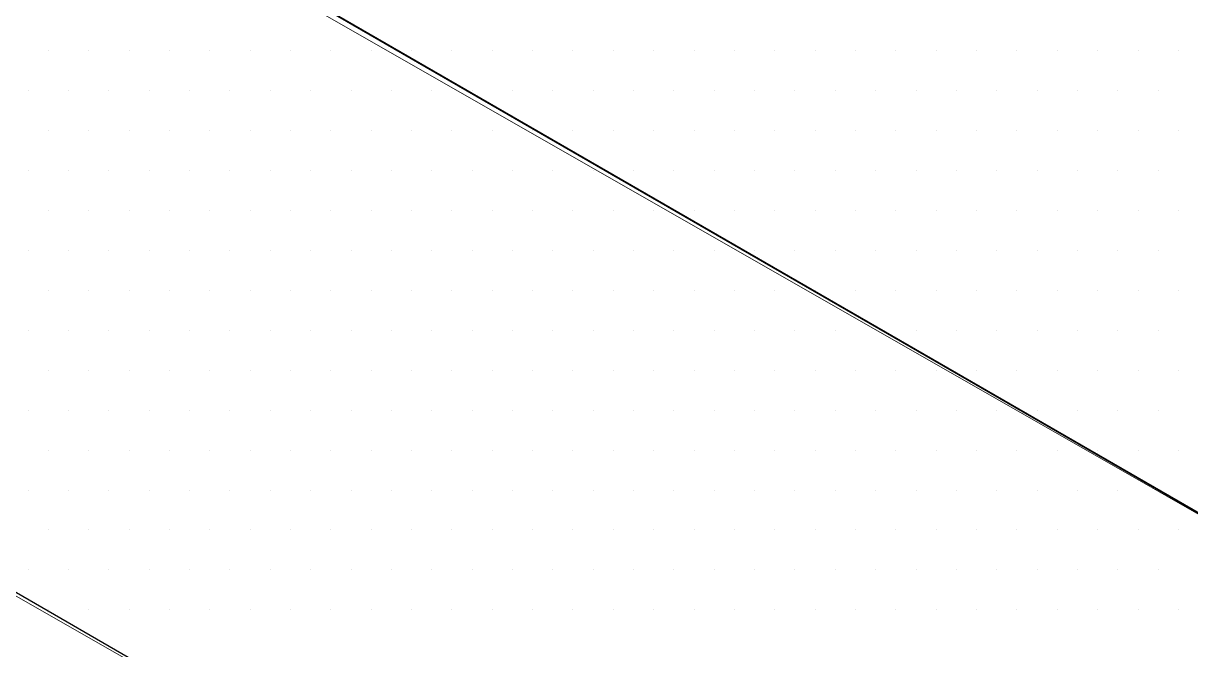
# Model space of a CAD drawing. Header units: inches. Extents: x -17.6 to 82.3, y -15.1 to 23.2.
# Drawn here: x 1.107 to 1.652, y 10.208 to 10.5 of the extents above; entities that cross this region are included whole.
import ezdxf

# ---------------------------------------------------------------- set-up
doc = ezdxf.new("R2010")
doc.units = ezdxf.units.IN
doc.header["$MEASUREMENT"] = 0
for name, color, linetype, lineweight in [('.ATI-HATCH', 7, 'Continuous', 0), ('G-ANNO-TTLB', 7, 'Continuous', 0), ('TYVEK', 7, 'Continuous', 0)]:
    doc.layers.add(name, color=color, linetype=linetype, lineweight=lineweight)

# ---------------------------------------------------------------- blocks, each defined once
blk = doc.blocks.new('Block_359')
at = {"layer": '.ATI-HATCH'}
for points, knots in [([(-0.38694, 11.43875), (-0.38694, 11.43875), (-0.38847, 11.43958), (-0.38847, 11.43958), (-0.38847, 11.43958), (-0.38694, 11.44042), (-0.38694, 11.44042), (-0.38694, 11.44042), (-0.38694, 11.83125), (-0.38694, 11.83125), (-0.38694, 11.83125), (-0.38764, 11.83097), (-0.38764, 11.83097), (-0.38764, 11.83097), (-0.38764, 11.83167), (-0.38764, 11.83167), (-0.38764, 11.83167), (-0.59625, 11.95083), (-0.59625, 11.95083), (-0.59625, 11.95083), (-0.59625, 11.34875), (-0.59625, 11.34875), (-0.59625, 11.34875), (-0.47069, 11.13361), (-0.47069, 11.13361), (-0.47069, 11.13361), (2.17, 9.62333), (2.17, 9.62333), (2.17, 9.62333), (2.54681, 9.83847), (2.54681, 9.83847), (2.54681, 9.83847), (2.54681, 10.29986), (2.54681, 10.29986), (2.54681, 10.29986), (2.30764, 10.43653), (2.30764, 10.43653), (2.30764, 10.43653), (2.30764, 10.22667), (2.30764, 10.22667), (2.30764, 10.22667), (2.30778, 9.89847), (2.30778, 9.89847), (2.30778, 9.89847), (-0.38694, 11.43875), (-0.38694, 11.43875)], [0, 0, 0, 0, 1, 1, 1, 2, 2, 2, 3, 3, 3, 4, 4, 4, 5, 5, 5, 6, 6, 6, 7, 7, 7, 8, 8, 8, 9, 9, 9, 10, 10, 10, 11, 11, 11, 12, 12, 12, 13, 13, 13, 14, 14, 14, 15, 15, 15, 15]), ([(2.30764, 10.22667), (2.30764, 10.22667), (-0.10097, 11.60208), (-0.10097, 11.60208), (-0.10097, 11.60208), (-0.38694, 11.44042), (-0.38694, 11.44042), (-0.38694, 11.44042), (-0.38694, 11.43875), (-0.38694, 11.43875), (-0.38694, 11.43875), (2.30778, 9.89847), (2.30778, 9.89847), (2.30778, 9.89847), (2.30764, 10.22667), (2.30764, 10.22667)], [0, 0, 0, 0, 1, 1, 1, 2, 2, 2, 3, 3, 3, 4, 4, 4, 5, 5, 5, 5])]:
    blk.add_open_spline(points, degree=3, knots=knots, dxfattribs=at)
at = {"layer": '.ATI-HATCH', "color": 8, "lineweight": 0, "true_color": 0x808080}
for points in [[(1.11872, 10.48768), (1.11872, 10.48768), (1.11872, 10.48768), (1.11872, 10.48768)], [(1.13756, 10.48768), (1.13756, 10.48768), (1.13756, 10.48768), (1.13756, 10.48768)], [(1.15639, 10.48768), (1.15639, 10.48768), (1.15639, 10.48768), (1.15639, 10.48768)], [(1.17522, 10.48768), (1.17522, 10.48768), (1.17522, 10.48768), (1.17522, 10.48768)], [(1.19406, 10.48768), (1.19406, 10.48768), (1.19406, 10.48768), (1.19406, 10.48768)], [(1.21289, 10.48768), (1.21289, 10.48768), (1.21289, 10.48768), (1.21289, 10.48768)], [(1.23172, 10.48768), (1.23172, 10.48768), (1.23172, 10.48768), (1.23172, 10.48768)], [(1.25055, 10.48768), (1.25055, 10.48768), (1.25055, 10.48768), (1.25055, 10.48768)], [(1.26939, 10.48768), (1.26939, 10.48768), (1.26939, 10.48768), (1.26939, 10.48768)], [(1.28822, 10.48768), (1.28822, 10.48768), (1.28822, 10.48768), (1.28822, 10.48768)], [(1.30705, 10.48768), (1.30705, 10.48768), (1.30705, 10.48768), (1.30705, 10.48768)], [(1.32589, 10.48768), (1.32589, 10.48768), (1.32589, 10.48768), (1.32589, 10.48768)], [(1.34472, 10.48768), (1.34472, 10.48768), (1.34472, 10.48768), (1.34472, 10.48768)], [(1.36355, 10.48768), (1.36355, 10.48768), (1.36355, 10.48768), (1.36355, 10.48768)], [(1.38238, 10.48768), (1.38238, 10.48768), (1.38238, 10.48768), (1.38238, 10.48768)], [(1.40122, 10.48768), (1.40122, 10.48768), (1.40122, 10.48768), (1.40122, 10.48768)], [(1.42005, 10.48768), (1.42005, 10.48768), (1.42005, 10.48768), (1.42005, 10.48768)], [(1.43888, 10.48768), (1.43888, 10.48768), (1.43888, 10.48768), (1.43888, 10.48768)], [(1.45772, 10.48768), (1.45772, 10.48768), (1.45772, 10.48768), (1.45772, 10.48768)], [(1.47655, 10.48768), (1.47655, 10.48768), (1.47655, 10.48768), (1.47655, 10.48768)], [(1.49538, 10.48768), (1.49538, 10.48768), (1.49538, 10.48768), (1.49538, 10.48768)], [(1.51422, 10.48768), (1.51422, 10.48768), (1.51422, 10.48768), (1.51422, 10.48768)], [(1.53305, 10.48768), (1.53305, 10.48768), (1.53305, 10.48768), (1.53305, 10.48768)], [(1.55188, 10.48768), (1.55188, 10.48768), (1.55188, 10.48768), (1.55188, 10.48768)], [(1.57071, 10.48768), (1.57071, 10.48768), (1.57071, 10.48768), (1.57071, 10.48768)], [(1.58955, 10.48768), (1.58955, 10.48768), (1.58955, 10.48768), (1.58955, 10.48768)], [(1.60838, 10.48768), (1.60838, 10.48768), (1.60838, 10.48768), (1.60838, 10.48768)], [(1.62721, 10.48768), (1.62721, 10.48768), (1.62721, 10.48768), (1.62721, 10.48768)], [(1.64605, 10.48768), (1.64605, 10.48768), (1.64605, 10.48768), (1.64605, 10.48768)], [(1.10931, 10.46904), (1.10931, 10.46904), (1.10931, 10.46904), (1.10931, 10.46904)], [(1.12814, 10.46904), (1.12814, 10.46904), (1.12814, 10.46904), (1.12814, 10.46904)], [(1.14697, 10.46904), (1.14697, 10.46904), (1.14697, 10.46904), (1.14697, 10.46904)], [(1.16581, 10.46904), (1.16581, 10.46904), (1.16581, 10.46904), (1.16581, 10.46904)], [(1.18464, 10.46904), (1.18464, 10.46904), (1.18464, 10.46904), (1.18464, 10.46904)], [(1.20347, 10.46904), (1.20347, 10.46904), (1.20347, 10.46904), (1.20347, 10.46904)], [(1.2223, 10.46904), (1.2223, 10.46904), (1.2223, 10.46904), (1.2223, 10.46904)], [(1.24114, 10.46904), (1.24114, 10.46904), (1.24114, 10.46904), (1.24114, 10.46904)], [(1.25997, 10.46904), (1.25997, 10.46904), (1.25997, 10.46904), (1.25997, 10.46904)], [(1.2788, 10.46904), (1.2788, 10.46904), (1.2788, 10.46904), (1.2788, 10.46904)], [(1.29764, 10.46904), (1.29764, 10.46904), (1.29764, 10.46904), (1.29764, 10.46904)], [(1.31647, 10.46904), (1.31647, 10.46904), (1.31647, 10.46904), (1.31647, 10.46904)], [(1.3353, 10.46904), (1.3353, 10.46904), (1.3353, 10.46904), (1.3353, 10.46904)], [(1.35414, 10.46904), (1.35414, 10.46904), (1.35414, 10.46904), (1.35414, 10.46904)], [(1.37297, 10.46904), (1.37297, 10.46904), (1.37297, 10.46904), (1.37297, 10.46904)], [(1.3918, 10.46904), (1.3918, 10.46904), (1.3918, 10.46904), (1.3918, 10.46904)], [(1.41063, 10.46904), (1.41063, 10.46904), (1.41063, 10.46904), (1.41063, 10.46904)], [(1.42947, 10.46904), (1.42947, 10.46904), (1.42947, 10.46904), (1.42947, 10.46904)], [(1.4483, 10.46904), (1.4483, 10.46904), (1.4483, 10.46904), (1.4483, 10.46904)], [(1.46713, 10.46904), (1.46713, 10.46904), (1.46713, 10.46904), (1.46713, 10.46904)], [(1.48597, 10.46904), (1.48597, 10.46904), (1.48597, 10.46904), (1.48597, 10.46904)], [(1.5048, 10.46904), (1.5048, 10.46904), (1.5048, 10.46904), (1.5048, 10.46904)], [(1.52363, 10.46904), (1.52363, 10.46904), (1.52363, 10.46904), (1.52363, 10.46904)], [(1.54246, 10.46904), (1.54246, 10.46904), (1.54246, 10.46904), (1.54246, 10.46904)], [(1.5613, 10.46904), (1.5613, 10.46904), (1.5613, 10.46904), (1.5613, 10.46904)], [(1.58013, 10.46904), (1.58013, 10.46904), (1.58013, 10.46904), (1.58013, 10.46904)], [(1.59896, 10.46904), (1.59896, 10.46904), (1.59896, 10.46904), (1.59896, 10.46904)], [(1.6178, 10.46904), (1.6178, 10.46904), (1.6178, 10.46904), (1.6178, 10.46904)], [(1.63663, 10.46904), (1.63663, 10.46904), (1.63663, 10.46904), (1.63663, 10.46904)], [(1.11872, 10.45041), (1.11872, 10.45041), (1.11872, 10.45041), (1.11872, 10.45041)], [(1.13756, 10.45041), (1.13756, 10.45041), (1.13756, 10.45041), (1.13756, 10.45041)], [(1.15639, 10.45041), (1.15639, 10.45041), (1.15639, 10.45041), (1.15639, 10.45041)], [(1.17522, 10.45041), (1.17522, 10.45041), (1.17522, 10.45041), (1.17522, 10.45041)], [(1.19406, 10.45041), (1.19406, 10.45041), (1.19406, 10.45041), (1.19406, 10.45041)], [(1.21289, 10.45041), (1.21289, 10.45041), (1.21289, 10.45041), (1.21289, 10.45041)], [(1.23172, 10.45041), (1.23172, 10.45041), (1.23172, 10.45041), (1.23172, 10.45041)], [(1.25055, 10.45041), (1.25055, 10.45041), (1.25055, 10.45041), (1.25055, 10.45041)], [(1.26939, 10.45041), (1.26939, 10.45041), (1.26939, 10.45041), (1.26939, 10.45041)], [(1.28822, 10.45041), (1.28822, 10.45041), (1.28822, 10.45041), (1.28822, 10.45041)], [(1.30705, 10.45041), (1.30705, 10.45041), (1.30705, 10.45041), (1.30705, 10.45041)], [(1.32589, 10.45041), (1.32589, 10.45041), (1.32589, 10.45041), (1.32589, 10.45041)], [(1.34472, 10.45041), (1.34472, 10.45041), (1.34472, 10.45041), (1.34472, 10.45041)], [(1.36355, 10.45041), (1.36355, 10.45041), (1.36355, 10.45041), (1.36355, 10.45041)], [(1.38238, 10.45041), (1.38238, 10.45041), (1.38238, 10.45041), (1.38238, 10.45041)], [(1.40122, 10.45041), (1.40122, 10.45041), (1.40122, 10.45041), (1.40122, 10.45041)], [(1.42005, 10.45041), (1.42005, 10.45041), (1.42005, 10.45041), (1.42005, 10.45041)], [(1.43888, 10.45041), (1.43888, 10.45041), (1.43888, 10.45041), (1.43888, 10.45041)], [(1.45772, 10.45041), (1.45772, 10.45041), (1.45772, 10.45041), (1.45772, 10.45041)], [(1.47655, 10.45041), (1.47655, 10.45041), (1.47655, 10.45041), (1.47655, 10.45041)], [(1.49538, 10.45041), (1.49538, 10.45041), (1.49538, 10.45041), (1.49538, 10.45041)], [(1.51422, 10.45041), (1.51422, 10.45041), (1.51422, 10.45041), (1.51422, 10.45041)], [(1.53305, 10.45041), (1.53305, 10.45041), (1.53305, 10.45041), (1.53305, 10.45041)], [(1.55188, 10.45041), (1.55188, 10.45041), (1.55188, 10.45041), (1.55188, 10.45041)], [(1.57071, 10.45041), (1.57071, 10.45041), (1.57071, 10.45041), (1.57071, 10.45041)], [(1.58955, 10.45041), (1.58955, 10.45041), (1.58955, 10.45041), (1.58955, 10.45041)], [(1.60838, 10.45041), (1.60838, 10.45041), (1.60838, 10.45041), (1.60838, 10.45041)], [(1.62721, 10.45041), (1.62721, 10.45041), (1.62721, 10.45041), (1.62721, 10.45041)], [(1.64605, 10.45041), (1.64605, 10.45041), (1.64605, 10.45041), (1.64605, 10.45041)], [(1.10931, 10.43177), (1.10931, 10.43177), (1.10931, 10.43177), (1.10931, 10.43177)], [(1.12814, 10.43177), (1.12814, 10.43177), (1.12814, 10.43177), (1.12814, 10.43177)], [(1.14697, 10.43177), (1.14697, 10.43177), (1.14697, 10.43177), (1.14697, 10.43177)], [(1.16581, 10.43177), (1.16581, 10.43177), (1.16581, 10.43177), (1.16581, 10.43177)], [(1.18464, 10.43177), (1.18464, 10.43177), (1.18464, 10.43177), (1.18464, 10.43177)], [(1.20347, 10.43177), (1.20347, 10.43177), (1.20347, 10.43177), (1.20347, 10.43177)], [(1.2223, 10.43177), (1.2223, 10.43177), (1.2223, 10.43177), (1.2223, 10.43177)], [(1.24114, 10.43177), (1.24114, 10.43177), (1.24114, 10.43177), (1.24114, 10.43177)], [(1.25997, 10.43177), (1.25997, 10.43177), (1.25997, 10.43177), (1.25997, 10.43177)], [(1.2788, 10.43177), (1.2788, 10.43177), (1.2788, 10.43177), (1.2788, 10.43177)], [(1.29764, 10.43177), (1.29764, 10.43177), (1.29764, 10.43177), (1.29764, 10.43177)], [(1.31647, 10.43177), (1.31647, 10.43177), (1.31647, 10.43177), (1.31647, 10.43177)], [(1.3353, 10.43177), (1.3353, 10.43177), (1.3353, 10.43177), (1.3353, 10.43177)], [(1.35414, 10.43177), (1.35414, 10.43177), (1.35414, 10.43177), (1.35414, 10.43177)], [(1.37297, 10.43177), (1.37297, 10.43177), (1.37297, 10.43177), (1.37297, 10.43177)], [(1.3918, 10.43177), (1.3918, 10.43177), (1.3918, 10.43177), (1.3918, 10.43177)], [(1.41063, 10.43177), (1.41063, 10.43177), (1.41063, 10.43177), (1.41063, 10.43177)], [(1.42947, 10.43177), (1.42947, 10.43177), (1.42947, 10.43177), (1.42947, 10.43177)], [(1.4483, 10.43177), (1.4483, 10.43177), (1.4483, 10.43177), (1.4483, 10.43177)], [(1.46713, 10.43177), (1.46713, 10.43177), (1.46713, 10.43177), (1.46713, 10.43177)], [(1.48597, 10.43177), (1.48597, 10.43177), (1.48597, 10.43177), (1.48597, 10.43177)], [(1.5048, 10.43177), (1.5048, 10.43177), (1.5048, 10.43177), (1.5048, 10.43177)], [(1.52363, 10.43177), (1.52363, 10.43177), (1.52363, 10.43177), (1.52363, 10.43177)], [(1.54246, 10.43177), (1.54246, 10.43177), (1.54246, 10.43177), (1.54246, 10.43177)], [(1.5613, 10.43177), (1.5613, 10.43177), (1.5613, 10.43177), (1.5613, 10.43177)], [(1.58013, 10.43177), (1.58013, 10.43177), (1.58013, 10.43177), (1.58013, 10.43177)], [(1.59896, 10.43177), (1.59896, 10.43177), (1.59896, 10.43177), (1.59896, 10.43177)], [(1.6178, 10.43177), (1.6178, 10.43177), (1.6178, 10.43177), (1.6178, 10.43177)], [(1.63663, 10.43177), (1.63663, 10.43177), (1.63663, 10.43177), (1.63663, 10.43177)], [(1.11872, 10.41313), (1.11872, 10.41313), (1.11872, 10.41313), (1.11872, 10.41313)], [(1.13756, 10.41313), (1.13756, 10.41313), (1.13756, 10.41313), (1.13756, 10.41313)], [(1.15639, 10.41313), (1.15639, 10.41313), (1.15639, 10.41313), (1.15639, 10.41313)], [(1.17522, 10.41313), (1.17522, 10.41313), (1.17522, 10.41313), (1.17522, 10.41313)], [(1.19406, 10.41313), (1.19406, 10.41313), (1.19406, 10.41313), (1.19406, 10.41313)], [(1.21289, 10.41313), (1.21289, 10.41313), (1.21289, 10.41313), (1.21289, 10.41313)], [(1.23172, 10.41313), (1.23172, 10.41313), (1.23172, 10.41313), (1.23172, 10.41313)], [(1.25055, 10.41313), (1.25055, 10.41313), (1.25055, 10.41313), (1.25055, 10.41313)], [(1.26939, 10.41313), (1.26939, 10.41313), (1.26939, 10.41313), (1.26939, 10.41313)], [(1.28822, 10.41313), (1.28822, 10.41313), (1.28822, 10.41313), (1.28822, 10.41313)], [(1.30705, 10.41313), (1.30705, 10.41313), (1.30705, 10.41313), (1.30705, 10.41313)], [(1.32589, 10.41313), (1.32589, 10.41313), (1.32589, 10.41313), (1.32589, 10.41313)], [(1.34472, 10.41313), (1.34472, 10.41313), (1.34472, 10.41313), (1.34472, 10.41313)], [(1.36355, 10.41313), (1.36355, 10.41313), (1.36355, 10.41313), (1.36355, 10.41313)], [(1.38238, 10.41313), (1.38238, 10.41313), (1.38238, 10.41313), (1.38238, 10.41313)], [(1.40122, 10.41313), (1.40122, 10.41313), (1.40122, 10.41313), (1.40122, 10.41313)], [(1.42005, 10.41313), (1.42005, 10.41313), (1.42005, 10.41313), (1.42005, 10.41313)], [(1.43888, 10.41313), (1.43888, 10.41313), (1.43888, 10.41313), (1.43888, 10.41313)], [(1.45772, 10.41313), (1.45772, 10.41313), (1.45772, 10.41313), (1.45772, 10.41313)], [(1.47655, 10.41313), (1.47655, 10.41313), (1.47655, 10.41313), (1.47655, 10.41313)], [(1.49538, 10.41313), (1.49538, 10.41313), (1.49538, 10.41313), (1.49538, 10.41313)], [(1.51422, 10.41313), (1.51422, 10.41313), (1.51422, 10.41313), (1.51422, 10.41313)], [(1.53305, 10.41313), (1.53305, 10.41313), (1.53305, 10.41313), (1.53305, 10.41313)], [(1.55188, 10.41313), (1.55188, 10.41313), (1.55188, 10.41313), (1.55188, 10.41313)], [(1.57071, 10.41313), (1.57071, 10.41313), (1.57071, 10.41313), (1.57071, 10.41313)], [(1.58955, 10.41313), (1.58955, 10.41313), (1.58955, 10.41313), (1.58955, 10.41313)], [(1.60838, 10.41313), (1.60838, 10.41313), (1.60838, 10.41313), (1.60838, 10.41313)], [(1.62721, 10.41313), (1.62721, 10.41313), (1.62721, 10.41313), (1.62721, 10.41313)], [(1.64605, 10.41313), (1.64605, 10.41313), (1.64605, 10.41313), (1.64605, 10.41313)], [(1.10931, 10.39449), (1.10931, 10.39449), (1.10931, 10.39449), (1.10931, 10.39449)], [(1.12814, 10.39449), (1.12814, 10.39449), (1.12814, 10.39449), (1.12814, 10.39449)], [(1.14697, 10.39449), (1.14697, 10.39449), (1.14697, 10.39449), (1.14697, 10.39449)], [(1.16581, 10.39449), (1.16581, 10.39449), (1.16581, 10.39449), (1.16581, 10.39449)], [(1.18464, 10.39449), (1.18464, 10.39449), (1.18464, 10.39449), (1.18464, 10.39449)], [(1.20347, 10.39449), (1.20347, 10.39449), (1.20347, 10.39449), (1.20347, 10.39449)], [(1.2223, 10.39449), (1.2223, 10.39449), (1.2223, 10.39449), (1.2223, 10.39449)], [(1.24114, 10.39449), (1.24114, 10.39449), (1.24114, 10.39449), (1.24114, 10.39449)], [(1.25997, 10.39449), (1.25997, 10.39449), (1.25997, 10.39449), (1.25997, 10.39449)], [(1.2788, 10.39449), (1.2788, 10.39449), (1.2788, 10.39449), (1.2788, 10.39449)], [(1.29764, 10.39449), (1.29764, 10.39449), (1.29764, 10.39449), (1.29764, 10.39449)], [(1.31647, 10.39449), (1.31647, 10.39449), (1.31647, 10.39449), (1.31647, 10.39449)], [(1.3353, 10.39449), (1.3353, 10.39449), (1.3353, 10.39449), (1.3353, 10.39449)], [(1.35414, 10.39449), (1.35414, 10.39449), (1.35414, 10.39449), (1.35414, 10.39449)], [(1.37297, 10.39449), (1.37297, 10.39449), (1.37297, 10.39449), (1.37297, 10.39449)], [(1.3918, 10.39449), (1.3918, 10.39449), (1.3918, 10.39449), (1.3918, 10.39449)], [(1.41063, 10.39449), (1.41063, 10.39449), (1.41063, 10.39449), (1.41063, 10.39449)], [(1.42947, 10.39449), (1.42947, 10.39449), (1.42947, 10.39449), (1.42947, 10.39449)], [(1.4483, 10.39449), (1.4483, 10.39449), (1.4483, 10.39449), (1.4483, 10.39449)], [(1.46713, 10.39449), (1.46713, 10.39449), (1.46713, 10.39449), (1.46713, 10.39449)], [(1.48597, 10.39449), (1.48597, 10.39449), (1.48597, 10.39449), (1.48597, 10.39449)], [(1.5048, 10.39449), (1.5048, 10.39449), (1.5048, 10.39449), (1.5048, 10.39449)], [(1.52363, 10.39449), (1.52363, 10.39449), (1.52363, 10.39449), (1.52363, 10.39449)], [(1.54246, 10.39449), (1.54246, 10.39449), (1.54246, 10.39449), (1.54246, 10.39449)], [(1.5613, 10.39449), (1.5613, 10.39449), (1.5613, 10.39449), (1.5613, 10.39449)], [(1.58013, 10.39449), (1.58013, 10.39449), (1.58013, 10.39449), (1.58013, 10.39449)], [(1.59896, 10.39449), (1.59896, 10.39449), (1.59896, 10.39449), (1.59896, 10.39449)], [(1.6178, 10.39449), (1.6178, 10.39449), (1.6178, 10.39449), (1.6178, 10.39449)], [(1.63663, 10.39449), (1.63663, 10.39449), (1.63663, 10.39449), (1.63663, 10.39449)], [(1.11872, 10.37586), (1.11872, 10.37586), (1.11872, 10.37586), (1.11872, 10.37586)], [(1.13756, 10.37586), (1.13756, 10.37586), (1.13756, 10.37586), (1.13756, 10.37586)], [(1.15639, 10.37586), (1.15639, 10.37586), (1.15639, 10.37586), (1.15639, 10.37586)], [(1.17522, 10.37586), (1.17522, 10.37586), (1.17522, 10.37586), (1.17522, 10.37586)], [(1.19406, 10.37586), (1.19406, 10.37586), (1.19406, 10.37586), (1.19406, 10.37586)], [(1.21289, 10.37586), (1.21289, 10.37586), (1.21289, 10.37586), (1.21289, 10.37586)], [(1.23172, 10.37586), (1.23172, 10.37586), (1.23172, 10.37586), (1.23172, 10.37586)], [(1.25055, 10.37586), (1.25055, 10.37586), (1.25055, 10.37586), (1.25055, 10.37586)], [(1.26939, 10.37586), (1.26939, 10.37586), (1.26939, 10.37586), (1.26939, 10.37586)], [(1.28822, 10.37586), (1.28822, 10.37586), (1.28822, 10.37586), (1.28822, 10.37586)], [(1.30705, 10.37586), (1.30705, 10.37586), (1.30705, 10.37586), (1.30705, 10.37586)], [(1.32589, 10.37586), (1.32589, 10.37586), (1.32589, 10.37586), (1.32589, 10.37586)], [(1.34472, 10.37586), (1.34472, 10.37586), (1.34472, 10.37586), (1.34472, 10.37586)], [(1.36355, 10.37586), (1.36355, 10.37586), (1.36355, 10.37586), (1.36355, 10.37586)], [(1.38238, 10.37586), (1.38238, 10.37586), (1.38238, 10.37586), (1.38238, 10.37586)], [(1.40122, 10.37586), (1.40122, 10.37586), (1.40122, 10.37586), (1.40122, 10.37586)], [(1.42005, 10.37586), (1.42005, 10.37586), (1.42005, 10.37586), (1.42005, 10.37586)], [(1.43888, 10.37586), (1.43888, 10.37586), (1.43888, 10.37586), (1.43888, 10.37586)], [(1.45772, 10.37586), (1.45772, 10.37586), (1.45772, 10.37586), (1.45772, 10.37586)], [(1.47655, 10.37586), (1.47655, 10.37586), (1.47655, 10.37586), (1.47655, 10.37586)], [(1.49538, 10.37586), (1.49538, 10.37586), (1.49538, 10.37586), (1.49538, 10.37586)], [(1.51422, 10.37586), (1.51422, 10.37586), (1.51422, 10.37586), (1.51422, 10.37586)], [(1.53305, 10.37586), (1.53305, 10.37586), (1.53305, 10.37586), (1.53305, 10.37586)], [(1.55188, 10.37586), (1.55188, 10.37586), (1.55188, 10.37586), (1.55188, 10.37586)], [(1.57071, 10.37586), (1.57071, 10.37586), (1.57071, 10.37586), (1.57071, 10.37586)], [(1.58955, 10.37586), (1.58955, 10.37586), (1.58955, 10.37586), (1.58955, 10.37586)], [(1.60838, 10.37586), (1.60838, 10.37586), (1.60838, 10.37586), (1.60838, 10.37586)], [(1.62721, 10.37586), (1.62721, 10.37586), (1.62721, 10.37586), (1.62721, 10.37586)], [(1.64605, 10.37586), (1.64605, 10.37586), (1.64605, 10.37586), (1.64605, 10.37586)], [(1.10931, 10.35722), (1.10931, 10.35722), (1.10931, 10.35722), (1.10931, 10.35722)], [(1.12814, 10.35722), (1.12814, 10.35722), (1.12814, 10.35722), (1.12814, 10.35722)], [(1.14697, 10.35722), (1.14697, 10.35722), (1.14697, 10.35722), (1.14697, 10.35722)], [(1.16581, 10.35722), (1.16581, 10.35722), (1.16581, 10.35722), (1.16581, 10.35722)], [(1.18464, 10.35722), (1.18464, 10.35722), (1.18464, 10.35722), (1.18464, 10.35722)], [(1.20347, 10.35722), (1.20347, 10.35722), (1.20347, 10.35722), (1.20347, 10.35722)], [(1.2223, 10.35722), (1.2223, 10.35722), (1.2223, 10.35722), (1.2223, 10.35722)], [(1.24114, 10.35722), (1.24114, 10.35722), (1.24114, 10.35722), (1.24114, 10.35722)], [(1.25997, 10.35722), (1.25997, 10.35722), (1.25997, 10.35722), (1.25997, 10.35722)], [(1.2788, 10.35722), (1.2788, 10.35722), (1.2788, 10.35722), (1.2788, 10.35722)], [(1.29764, 10.35722), (1.29764, 10.35722), (1.29764, 10.35722), (1.29764, 10.35722)], [(1.31647, 10.35722), (1.31647, 10.35722), (1.31647, 10.35722), (1.31647, 10.35722)], [(1.3353, 10.35722), (1.3353, 10.35722), (1.3353, 10.35722), (1.3353, 10.35722)], [(1.35414, 10.35722), (1.35414, 10.35722), (1.35414, 10.35722), (1.35414, 10.35722)], [(1.37297, 10.35722), (1.37297, 10.35722), (1.37297, 10.35722), (1.37297, 10.35722)], [(1.3918, 10.35722), (1.3918, 10.35722), (1.3918, 10.35722), (1.3918, 10.35722)], [(1.41063, 10.35722), (1.41063, 10.35722), (1.41063, 10.35722), (1.41063, 10.35722)], [(1.42947, 10.35722), (1.42947, 10.35722), (1.42947, 10.35722), (1.42947, 10.35722)], [(1.4483, 10.35722), (1.4483, 10.35722), (1.4483, 10.35722), (1.4483, 10.35722)], [(1.46713, 10.35722), (1.46713, 10.35722), (1.46713, 10.35722), (1.46713, 10.35722)], [(1.48597, 10.35722), (1.48597, 10.35722), (1.48597, 10.35722), (1.48597, 10.35722)], [(1.5048, 10.35722), (1.5048, 10.35722), (1.5048, 10.35722), (1.5048, 10.35722)], [(1.52363, 10.35722), (1.52363, 10.35722), (1.52363, 10.35722), (1.52363, 10.35722)], [(1.54246, 10.35722), (1.54246, 10.35722), (1.54246, 10.35722), (1.54246, 10.35722)], [(1.5613, 10.35722), (1.5613, 10.35722), (1.5613, 10.35722), (1.5613, 10.35722)], [(1.58013, 10.35722), (1.58013, 10.35722), (1.58013, 10.35722), (1.58013, 10.35722)], [(1.59896, 10.35722), (1.59896, 10.35722), (1.59896, 10.35722), (1.59896, 10.35722)], [(1.6178, 10.35722), (1.6178, 10.35722), (1.6178, 10.35722), (1.6178, 10.35722)], [(1.63663, 10.35722), (1.63663, 10.35722), (1.63663, 10.35722), (1.63663, 10.35722)], [(1.11872, 10.33858), (1.11872, 10.33858), (1.11872, 10.33858), (1.11872, 10.33858)], [(1.13756, 10.33858), (1.13756, 10.33858), (1.13756, 10.33858), (1.13756, 10.33858)], [(1.15639, 10.33858), (1.15639, 10.33858), (1.15639, 10.33858), (1.15639, 10.33858)], [(1.17522, 10.33858), (1.17522, 10.33858), (1.17522, 10.33858), (1.17522, 10.33858)], [(1.19406, 10.33858), (1.19406, 10.33858), (1.19406, 10.33858), (1.19406, 10.33858)], [(1.21289, 10.33858), (1.21289, 10.33858), (1.21289, 10.33858), (1.21289, 10.33858)], [(1.23172, 10.33858), (1.23172, 10.33858), (1.23172, 10.33858), (1.23172, 10.33858)], [(1.25055, 10.33858), (1.25055, 10.33858), (1.25055, 10.33858), (1.25055, 10.33858)], [(1.26939, 10.33858), (1.26939, 10.33858), (1.26939, 10.33858), (1.26939, 10.33858)], [(1.28822, 10.33858), (1.28822, 10.33858), (1.28822, 10.33858), (1.28822, 10.33858)], [(1.30705, 10.33858), (1.30705, 10.33858), (1.30705, 10.33858), (1.30705, 10.33858)], [(1.32589, 10.33858), (1.32589, 10.33858), (1.32589, 10.33858), (1.32589, 10.33858)], [(1.34472, 10.33858), (1.34472, 10.33858), (1.34472, 10.33858), (1.34472, 10.33858)], [(1.36355, 10.33858), (1.36355, 10.33858), (1.36355, 10.33858), (1.36355, 10.33858)], [(1.38238, 10.33858), (1.38238, 10.33858), (1.38238, 10.33858), (1.38238, 10.33858)], [(1.40122, 10.33858), (1.40122, 10.33858), (1.40122, 10.33858), (1.40122, 10.33858)], [(1.42005, 10.33858), (1.42005, 10.33858), (1.42005, 10.33858), (1.42005, 10.33858)], [(1.43888, 10.33858), (1.43888, 10.33858), (1.43888, 10.33858), (1.43888, 10.33858)], [(1.45772, 10.33858), (1.45772, 10.33858), (1.45772, 10.33858), (1.45772, 10.33858)], [(1.47655, 10.33858), (1.47655, 10.33858), (1.47655, 10.33858), (1.47655, 10.33858)], [(1.49538, 10.33858), (1.49538, 10.33858), (1.49538, 10.33858), (1.49538, 10.33858)], [(1.51422, 10.33858), (1.51422, 10.33858), (1.51422, 10.33858), (1.51422, 10.33858)], [(1.53305, 10.33858), (1.53305, 10.33858), (1.53305, 10.33858), (1.53305, 10.33858)], [(1.55188, 10.33858), (1.55188, 10.33858), (1.55188, 10.33858), (1.55188, 10.33858)], [(1.57071, 10.33858), (1.57071, 10.33858), (1.57071, 10.33858), (1.57071, 10.33858)], [(1.58955, 10.33858), (1.58955, 10.33858), (1.58955, 10.33858), (1.58955, 10.33858)], [(1.60838, 10.33858), (1.60838, 10.33858), (1.60838, 10.33858), (1.60838, 10.33858)], [(1.62721, 10.33858), (1.62721, 10.33858), (1.62721, 10.33858), (1.62721, 10.33858)], [(1.64605, 10.33858), (1.64605, 10.33858), (1.64605, 10.33858), (1.64605, 10.33858)], [(1.10931, 10.31994), (1.10931, 10.31994), (1.10931, 10.31994), (1.10931, 10.31994)], [(1.12814, 10.31994), (1.12814, 10.31994), (1.12814, 10.31994), (1.12814, 10.31994)], [(1.14697, 10.31994), (1.14697, 10.31994), (1.14697, 10.31994), (1.14697, 10.31994)], [(1.16581, 10.31994), (1.16581, 10.31994), (1.16581, 10.31994), (1.16581, 10.31994)], [(1.18464, 10.31994), (1.18464, 10.31994), (1.18464, 10.31994), (1.18464, 10.31994)], [(1.20347, 10.31994), (1.20347, 10.31994), (1.20347, 10.31994), (1.20347, 10.31994)], [(1.2223, 10.31994), (1.2223, 10.31994), (1.2223, 10.31994), (1.2223, 10.31994)], [(1.24114, 10.31994), (1.24114, 10.31994), (1.24114, 10.31994), (1.24114, 10.31994)], [(1.25997, 10.31994), (1.25997, 10.31994), (1.25997, 10.31994), (1.25997, 10.31994)], [(1.2788, 10.31994), (1.2788, 10.31994), (1.2788, 10.31994), (1.2788, 10.31994)], [(1.29764, 10.31994), (1.29764, 10.31994), (1.29764, 10.31994), (1.29764, 10.31994)], [(1.31647, 10.31994), (1.31647, 10.31994), (1.31647, 10.31994), (1.31647, 10.31994)], [(1.3353, 10.31994), (1.3353, 10.31994), (1.3353, 10.31994), (1.3353, 10.31994)], [(1.35414, 10.31994), (1.35414, 10.31994), (1.35414, 10.31994), (1.35414, 10.31994)], [(1.37297, 10.31994), (1.37297, 10.31994), (1.37297, 10.31994), (1.37297, 10.31994)], [(1.3918, 10.31994), (1.3918, 10.31994), (1.3918, 10.31994), (1.3918, 10.31994)], [(1.41063, 10.31994), (1.41063, 10.31994), (1.41063, 10.31994), (1.41063, 10.31994)], [(1.42947, 10.31994), (1.42947, 10.31994), (1.42947, 10.31994), (1.42947, 10.31994)], [(1.4483, 10.31994), (1.4483, 10.31994), (1.4483, 10.31994), (1.4483, 10.31994)], [(1.46713, 10.31994), (1.46713, 10.31994), (1.46713, 10.31994), (1.46713, 10.31994)], [(1.48597, 10.31994), (1.48597, 10.31994), (1.48597, 10.31994), (1.48597, 10.31994)], [(1.5048, 10.31994), (1.5048, 10.31994), (1.5048, 10.31994), (1.5048, 10.31994)], [(1.52363, 10.31994), (1.52363, 10.31994), (1.52363, 10.31994), (1.52363, 10.31994)], [(1.54246, 10.31994), (1.54246, 10.31994), (1.54246, 10.31994), (1.54246, 10.31994)], [(1.5613, 10.31994), (1.5613, 10.31994), (1.5613, 10.31994), (1.5613, 10.31994)], [(1.58013, 10.31994), (1.58013, 10.31994), (1.58013, 10.31994), (1.58013, 10.31994)], [(1.59896, 10.31994), (1.59896, 10.31994), (1.59896, 10.31994), (1.59896, 10.31994)], [(1.6178, 10.31994), (1.6178, 10.31994), (1.6178, 10.31994), (1.6178, 10.31994)], [(1.63663, 10.31994), (1.63663, 10.31994), (1.63663, 10.31994), (1.63663, 10.31994)], [(1.11872, 10.3013), (1.11872, 10.3013), (1.11872, 10.3013), (1.11872, 10.3013)], [(1.13756, 10.3013), (1.13756, 10.3013), (1.13756, 10.3013), (1.13756, 10.3013)], [(1.15639, 10.3013), (1.15639, 10.3013), (1.15639, 10.3013), (1.15639, 10.3013)], [(1.17522, 10.3013), (1.17522, 10.3013), (1.17522, 10.3013), (1.17522, 10.3013)], [(1.19406, 10.3013), (1.19406, 10.3013), (1.19406, 10.3013), (1.19406, 10.3013)], [(1.21289, 10.3013), (1.21289, 10.3013), (1.21289, 10.3013), (1.21289, 10.3013)], [(1.23172, 10.3013), (1.23172, 10.3013), (1.23172, 10.3013), (1.23172, 10.3013)], [(1.25055, 10.3013), (1.25055, 10.3013), (1.25055, 10.3013), (1.25055, 10.3013)], [(1.26939, 10.3013), (1.26939, 10.3013), (1.26939, 10.3013), (1.26939, 10.3013)], [(1.28822, 10.3013), (1.28822, 10.3013), (1.28822, 10.3013), (1.28822, 10.3013)], [(1.30705, 10.3013), (1.30705, 10.3013), (1.30705, 10.3013), (1.30705, 10.3013)], [(1.32589, 10.3013), (1.32589, 10.3013), (1.32589, 10.3013), (1.32589, 10.3013)], [(1.34472, 10.3013), (1.34472, 10.3013), (1.34472, 10.3013), (1.34472, 10.3013)], [(1.36355, 10.3013), (1.36355, 10.3013), (1.36355, 10.3013), (1.36355, 10.3013)], [(1.38238, 10.3013), (1.38238, 10.3013), (1.38238, 10.3013), (1.38238, 10.3013)], [(1.40122, 10.3013), (1.40122, 10.3013), (1.40122, 10.3013), (1.40122, 10.3013)], [(1.42005, 10.3013), (1.42005, 10.3013), (1.42005, 10.3013), (1.42005, 10.3013)], [(1.43888, 10.3013), (1.43888, 10.3013), (1.43888, 10.3013), (1.43888, 10.3013)], [(1.45772, 10.3013), (1.45772, 10.3013), (1.45772, 10.3013), (1.45772, 10.3013)], [(1.47655, 10.3013), (1.47655, 10.3013), (1.47655, 10.3013), (1.47655, 10.3013)], [(1.49538, 10.3013), (1.49538, 10.3013), (1.49538, 10.3013), (1.49538, 10.3013)], [(1.51422, 10.3013), (1.51422, 10.3013), (1.51422, 10.3013), (1.51422, 10.3013)], [(1.53305, 10.3013), (1.53305, 10.3013), (1.53305, 10.3013), (1.53305, 10.3013)], [(1.55188, 10.3013), (1.55188, 10.3013), (1.55188, 10.3013), (1.55188, 10.3013)], [(1.57071, 10.3013), (1.57071, 10.3013), (1.57071, 10.3013), (1.57071, 10.3013)], [(1.58955, 10.3013), (1.58955, 10.3013), (1.58955, 10.3013), (1.58955, 10.3013)], [(1.60838, 10.3013), (1.60838, 10.3013), (1.60838, 10.3013), (1.60838, 10.3013)], [(1.62721, 10.3013), (1.62721, 10.3013), (1.62721, 10.3013), (1.62721, 10.3013)], [(1.64605, 10.3013), (1.64605, 10.3013), (1.64605, 10.3013), (1.64605, 10.3013)], [(1.10931, 10.28267), (1.10931, 10.28267), (1.10931, 10.28267), (1.10931, 10.28267)], [(1.12814, 10.28267), (1.12814, 10.28267), (1.12814, 10.28267), (1.12814, 10.28267)], [(1.14697, 10.28267), (1.14697, 10.28267), (1.14697, 10.28267), (1.14697, 10.28267)], [(1.16581, 10.28267), (1.16581, 10.28267), (1.16581, 10.28267), (1.16581, 10.28267)], [(1.18464, 10.28267), (1.18464, 10.28267), (1.18464, 10.28267), (1.18464, 10.28267)], [(1.20347, 10.28267), (1.20347, 10.28267), (1.20347, 10.28267), (1.20347, 10.28267)], [(1.2223, 10.28267), (1.2223, 10.28267), (1.2223, 10.28267), (1.2223, 10.28267)], [(1.24114, 10.28267), (1.24114, 10.28267), (1.24114, 10.28267), (1.24114, 10.28267)], [(1.25997, 10.28267), (1.25997, 10.28267), (1.25997, 10.28267), (1.25997, 10.28267)], [(1.2788, 10.28267), (1.2788, 10.28267), (1.2788, 10.28267), (1.2788, 10.28267)], [(1.29764, 10.28267), (1.29764, 10.28267), (1.29764, 10.28267), (1.29764, 10.28267)], [(1.31647, 10.28267), (1.31647, 10.28267), (1.31647, 10.28267), (1.31647, 10.28267)], [(1.3353, 10.28267), (1.3353, 10.28267), (1.3353, 10.28267), (1.3353, 10.28267)], [(1.35414, 10.28267), (1.35414, 10.28267), (1.35414, 10.28267), (1.35414, 10.28267)], [(1.37297, 10.28267), (1.37297, 10.28267), (1.37297, 10.28267), (1.37297, 10.28267)], [(1.3918, 10.28267), (1.3918, 10.28267), (1.3918, 10.28267), (1.3918, 10.28267)], [(1.41063, 10.28267), (1.41063, 10.28267), (1.41063, 10.28267), (1.41063, 10.28267)], [(1.42947, 10.28267), (1.42947, 10.28267), (1.42947, 10.28267), (1.42947, 10.28267)], [(1.4483, 10.28267), (1.4483, 10.28267), (1.4483, 10.28267), (1.4483, 10.28267)], [(1.46713, 10.28267), (1.46713, 10.28267), (1.46713, 10.28267), (1.46713, 10.28267)], [(1.48597, 10.28267), (1.48597, 10.28267), (1.48597, 10.28267), (1.48597, 10.28267)], [(1.5048, 10.28267), (1.5048, 10.28267), (1.5048, 10.28267), (1.5048, 10.28267)], [(1.52363, 10.28267), (1.52363, 10.28267), (1.52363, 10.28267), (1.52363, 10.28267)], [(1.54246, 10.28267), (1.54246, 10.28267), (1.54246, 10.28267), (1.54246, 10.28267)], [(1.5613, 10.28267), (1.5613, 10.28267), (1.5613, 10.28267), (1.5613, 10.28267)], [(1.58013, 10.28267), (1.58013, 10.28267), (1.58013, 10.28267), (1.58013, 10.28267)], [(1.59896, 10.28267), (1.59896, 10.28267), (1.59896, 10.28267), (1.59896, 10.28267)], [(1.6178, 10.28267), (1.6178, 10.28267), (1.6178, 10.28267), (1.6178, 10.28267)], [(1.63663, 10.28267), (1.63663, 10.28267), (1.63663, 10.28267), (1.63663, 10.28267)], [(1.11872, 10.26403), (1.11872, 10.26403), (1.11872, 10.26403), (1.11872, 10.26403)], [(1.13756, 10.26403), (1.13756, 10.26403), (1.13756, 10.26403), (1.13756, 10.26403)], [(1.15639, 10.26403), (1.15639, 10.26403), (1.15639, 10.26403), (1.15639, 10.26403)], [(1.17522, 10.26403), (1.17522, 10.26403), (1.17522, 10.26403), (1.17522, 10.26403)], [(1.19406, 10.26403), (1.19406, 10.26403), (1.19406, 10.26403), (1.19406, 10.26403)], [(1.21289, 10.26403), (1.21289, 10.26403), (1.21289, 10.26403), (1.21289, 10.26403)], [(1.23172, 10.26403), (1.23172, 10.26403), (1.23172, 10.26403), (1.23172, 10.26403)], [(1.25055, 10.26403), (1.25055, 10.26403), (1.25055, 10.26403), (1.25055, 10.26403)], [(1.26939, 10.26403), (1.26939, 10.26403), (1.26939, 10.26403), (1.26939, 10.26403)], [(1.28822, 10.26403), (1.28822, 10.26403), (1.28822, 10.26403), (1.28822, 10.26403)], [(1.30705, 10.26403), (1.30705, 10.26403), (1.30705, 10.26403), (1.30705, 10.26403)], [(1.32589, 10.26403), (1.32589, 10.26403), (1.32589, 10.26403), (1.32589, 10.26403)], [(1.34472, 10.26403), (1.34472, 10.26403), (1.34472, 10.26403), (1.34472, 10.26403)], [(1.36355, 10.26403), (1.36355, 10.26403), (1.36355, 10.26403), (1.36355, 10.26403)], [(1.38238, 10.26403), (1.38238, 10.26403), (1.38238, 10.26403), (1.38238, 10.26403)], [(1.40122, 10.26403), (1.40122, 10.26403), (1.40122, 10.26403), (1.40122, 10.26403)], [(1.42005, 10.26403), (1.42005, 10.26403), (1.42005, 10.26403), (1.42005, 10.26403)], [(1.43888, 10.26403), (1.43888, 10.26403), (1.43888, 10.26403), (1.43888, 10.26403)], [(1.45772, 10.26403), (1.45772, 10.26403), (1.45772, 10.26403), (1.45772, 10.26403)], [(1.47655, 10.26403), (1.47655, 10.26403), (1.47655, 10.26403), (1.47655, 10.26403)], [(1.49538, 10.26403), (1.49538, 10.26403), (1.49538, 10.26403), (1.49538, 10.26403)], [(1.51422, 10.26403), (1.51422, 10.26403), (1.51422, 10.26403), (1.51422, 10.26403)], [(1.53305, 10.26403), (1.53305, 10.26403), (1.53305, 10.26403), (1.53305, 10.26403)], [(1.55188, 10.26403), (1.55188, 10.26403), (1.55188, 10.26403), (1.55188, 10.26403)], [(1.57071, 10.26403), (1.57071, 10.26403), (1.57071, 10.26403), (1.57071, 10.26403)], [(1.58955, 10.26403), (1.58955, 10.26403), (1.58955, 10.26403), (1.58955, 10.26403)], [(1.60838, 10.26403), (1.60838, 10.26403), (1.60838, 10.26403), (1.60838, 10.26403)], [(1.62721, 10.26403), (1.62721, 10.26403), (1.62721, 10.26403), (1.62721, 10.26403)], [(1.64605, 10.26403), (1.64605, 10.26403), (1.64605, 10.26403), (1.64605, 10.26403)], [(1.10931, 10.24539), (1.10931, 10.24539), (1.10931, 10.24539), (1.10931, 10.24539)], [(1.12814, 10.24539), (1.12814, 10.24539), (1.12814, 10.24539), (1.12814, 10.24539)], [(1.14697, 10.24539), (1.14697, 10.24539), (1.14697, 10.24539), (1.14697, 10.24539)], [(1.16581, 10.24539), (1.16581, 10.24539), (1.16581, 10.24539), (1.16581, 10.24539)], [(1.18464, 10.24539), (1.18464, 10.24539), (1.18464, 10.24539), (1.18464, 10.24539)], [(1.20347, 10.24539), (1.20347, 10.24539), (1.20347, 10.24539), (1.20347, 10.24539)], [(1.2223, 10.24539), (1.2223, 10.24539), (1.2223, 10.24539), (1.2223, 10.24539)], [(1.24114, 10.24539), (1.24114, 10.24539), (1.24114, 10.24539), (1.24114, 10.24539)], [(1.25997, 10.24539), (1.25997, 10.24539), (1.25997, 10.24539), (1.25997, 10.24539)], [(1.2788, 10.24539), (1.2788, 10.24539), (1.2788, 10.24539), (1.2788, 10.24539)], [(1.29764, 10.24539), (1.29764, 10.24539), (1.29764, 10.24539), (1.29764, 10.24539)], [(1.31647, 10.24539), (1.31647, 10.24539), (1.31647, 10.24539), (1.31647, 10.24539)], [(1.3353, 10.24539), (1.3353, 10.24539), (1.3353, 10.24539), (1.3353, 10.24539)], [(1.35414, 10.24539), (1.35414, 10.24539), (1.35414, 10.24539), (1.35414, 10.24539)], [(1.37297, 10.24539), (1.37297, 10.24539), (1.37297, 10.24539), (1.37297, 10.24539)], [(1.3918, 10.24539), (1.3918, 10.24539), (1.3918, 10.24539), (1.3918, 10.24539)], [(1.41063, 10.24539), (1.41063, 10.24539), (1.41063, 10.24539), (1.41063, 10.24539)], [(1.42947, 10.24539), (1.42947, 10.24539), (1.42947, 10.24539), (1.42947, 10.24539)], [(1.4483, 10.24539), (1.4483, 10.24539), (1.4483, 10.24539), (1.4483, 10.24539)], [(1.46713, 10.24539), (1.46713, 10.24539), (1.46713, 10.24539), (1.46713, 10.24539)], [(1.48597, 10.24539), (1.48597, 10.24539), (1.48597, 10.24539), (1.48597, 10.24539)], [(1.5048, 10.24539), (1.5048, 10.24539), (1.5048, 10.24539), (1.5048, 10.24539)], [(1.52363, 10.24539), (1.52363, 10.24539), (1.52363, 10.24539), (1.52363, 10.24539)], [(1.54246, 10.24539), (1.54246, 10.24539), (1.54246, 10.24539), (1.54246, 10.24539)], [(1.5613, 10.24539), (1.5613, 10.24539), (1.5613, 10.24539), (1.5613, 10.24539)], [(1.58013, 10.24539), (1.58013, 10.24539), (1.58013, 10.24539), (1.58013, 10.24539)], [(1.59896, 10.24539), (1.59896, 10.24539), (1.59896, 10.24539), (1.59896, 10.24539)], [(1.6178, 10.24539), (1.6178, 10.24539), (1.6178, 10.24539), (1.6178, 10.24539)], [(1.63663, 10.24539), (1.63663, 10.24539), (1.63663, 10.24539), (1.63663, 10.24539)], [(1.11872, 10.22675), (1.11872, 10.22675), (1.11872, 10.22675), (1.11872, 10.22675)], [(1.13756, 10.22675), (1.13756, 10.22675), (1.13756, 10.22675), (1.13756, 10.22675)], [(1.15639, 10.22675), (1.15639, 10.22675), (1.15639, 10.22675), (1.15639, 10.22675)], [(1.17522, 10.22675), (1.17522, 10.22675), (1.17522, 10.22675), (1.17522, 10.22675)], [(1.19406, 10.22675), (1.19406, 10.22675), (1.19406, 10.22675), (1.19406, 10.22675)], [(1.21289, 10.22675), (1.21289, 10.22675), (1.21289, 10.22675), (1.21289, 10.22675)], [(1.23172, 10.22675), (1.23172, 10.22675), (1.23172, 10.22675), (1.23172, 10.22675)], [(1.25055, 10.22675), (1.25055, 10.22675), (1.25055, 10.22675), (1.25055, 10.22675)], [(1.26939, 10.22675), (1.26939, 10.22675), (1.26939, 10.22675), (1.26939, 10.22675)], [(1.28822, 10.22675), (1.28822, 10.22675), (1.28822, 10.22675), (1.28822, 10.22675)], [(1.30705, 10.22675), (1.30705, 10.22675), (1.30705, 10.22675), (1.30705, 10.22675)], [(1.32589, 10.22675), (1.32589, 10.22675), (1.32589, 10.22675), (1.32589, 10.22675)], [(1.34472, 10.22675), (1.34472, 10.22675), (1.34472, 10.22675), (1.34472, 10.22675)], [(1.36355, 10.22675), (1.36355, 10.22675), (1.36355, 10.22675), (1.36355, 10.22675)], [(1.38238, 10.22675), (1.38238, 10.22675), (1.38238, 10.22675), (1.38238, 10.22675)], [(1.40122, 10.22675), (1.40122, 10.22675), (1.40122, 10.22675), (1.40122, 10.22675)], [(1.42005, 10.22675), (1.42005, 10.22675), (1.42005, 10.22675), (1.42005, 10.22675)], [(1.43888, 10.22675), (1.43888, 10.22675), (1.43888, 10.22675), (1.43888, 10.22675)], [(1.45772, 10.22675), (1.45772, 10.22675), (1.45772, 10.22675), (1.45772, 10.22675)], [(1.47655, 10.22675), (1.47655, 10.22675), (1.47655, 10.22675), (1.47655, 10.22675)], [(1.49538, 10.22675), (1.49538, 10.22675), (1.49538, 10.22675), (1.49538, 10.22675)], [(1.51422, 10.22675), (1.51422, 10.22675), (1.51422, 10.22675), (1.51422, 10.22675)], [(1.53305, 10.22675), (1.53305, 10.22675), (1.53305, 10.22675), (1.53305, 10.22675)], [(1.55188, 10.22675), (1.55188, 10.22675), (1.55188, 10.22675), (1.55188, 10.22675)], [(1.57071, 10.22675), (1.57071, 10.22675), (1.57071, 10.22675), (1.57071, 10.22675)], [(1.58955, 10.22675), (1.58955, 10.22675), (1.58955, 10.22675), (1.58955, 10.22675)], [(1.60838, 10.22675), (1.60838, 10.22675), (1.60838, 10.22675), (1.60838, 10.22675)], [(1.62721, 10.22675), (1.62721, 10.22675), (1.62721, 10.22675), (1.62721, 10.22675)], [(1.64605, 10.22675), (1.64605, 10.22675), (1.64605, 10.22675), (1.64605, 10.22675)]]:
    blk.add_open_spline(points, degree=3, dxfattribs=at)

msp = doc.modelspace()

# ---------------------------------------------------------------- hatches: boundary and pattern name
at = {"layer": 'G-ANNO-TTLB', "true_color": 0xff00ff, "transparency": 33554687}
h = msp.add_hatch(color=6, dxfattribs=at)
edge = h.paths.add_edge_path()
edge.add_spline(control_points=[(24.62525, -11.0625), (24.62525, -11.0625), (-16.0625, -11.0625), (-16.0625, -11.0625), (-16.0625, -11.0625), (-16.0625, 23.0625), (-16.0625, 23.0625), (-16.0625, 23.0625), (24.62525, 23.0625), (24.62525, 23.0625), (24.62525, 23.0625), (24.62525, -11.0625), (24.62525, -11.0625)], knot_values=[0, 0, 0, 0, 1, 1, 1, 2, 2, 2, 3, 3, 3, 4, 4, 4, 4], degree=3, periodic=0)
edge = h.paths.add_edge_path()
edge.add_spline(control_points=[(-15.9375, 22.9375), (-15.9375, 22.9375), (-15.9375, -10.9375), (-15.9375, -10.9375), (-15.9375, -10.9375), (24.50025, -10.9375), (24.50025, -10.9375), (24.50025, -10.9375), (24.50025, 22.9375), (24.50025, 22.9375), (24.50025, 22.9375), (-15.9375, 22.9375), (-15.9375, 22.9375)], knot_values=[0, 0, 0, 0, 1, 1, 1, 2, 2, 2, 3, 3, 3, 4, 4, 4, 4], degree=3, periodic=0)
edge.add_line((-15.9375, 22.9375), (-15.9375, 22.9375))

# ---------------------------------------------------------------- linework, layer by layer
at = {"layer": 'G-ANNO-TTLB'}
for points in [[(24.62525, -11.0625), (24.62525, -11.0625), (-16.0625, -11.0625), (-16.0625, -11.0625), (-16.0625, -11.0625), (-16.0625, 23.0625), (-16.0625, 23.0625), (-16.0625, 23.0625), (24.62525, 23.0625), (24.62525, 23.0625), (24.62525, 23.0625), (24.62525, -11.0625), (24.62525, -11.0625)], [(-15.9375, 22.9375), (-15.9375, 22.9375), (-15.9375, -10.9375), (-15.9375, -10.9375), (-15.9375, -10.9375), (24.50025, -10.9375), (24.50025, -10.9375), (24.50025, -10.9375), (24.50025, 22.9375), (24.50025, 22.9375), (24.50025, 22.9375), (-15.9375, 22.9375), (-15.9375, 22.9375)]]:
    msp.add_open_spline(points, degree=3, knots=[0, 0, 0, 0, 1, 1, 1, 2, 2, 2, 3, 3, 3, 4, 4, 4, 4], dxfattribs=at)
at = {"layer": 'TYVEK', "color": 4, "lineweight": 25, "true_color": 0x00ffff}
for p, q in [((-0.3608, 11.43721), (2.32269, 9.88647)), ((2.18547, 9.60965), (-0.44363, 11.12906))]:
    msp.add_line(p, q, dxfattribs=at)
at = {"layer": 'TYVEK', "color": 18, "lineweight": 25, "true_color": 0x000000}
msp.add_line((-0.36016, 11.4359), (2.32269, 9.88647), dxfattribs=at)

# ---------------------------------------------------------------- block references
at = {"layer": '.ATI-HATCH'}
msp.add_blockref('Block_359', (0, 0), dxfattribs=at)

doc.saveas('drawing.dxf')
